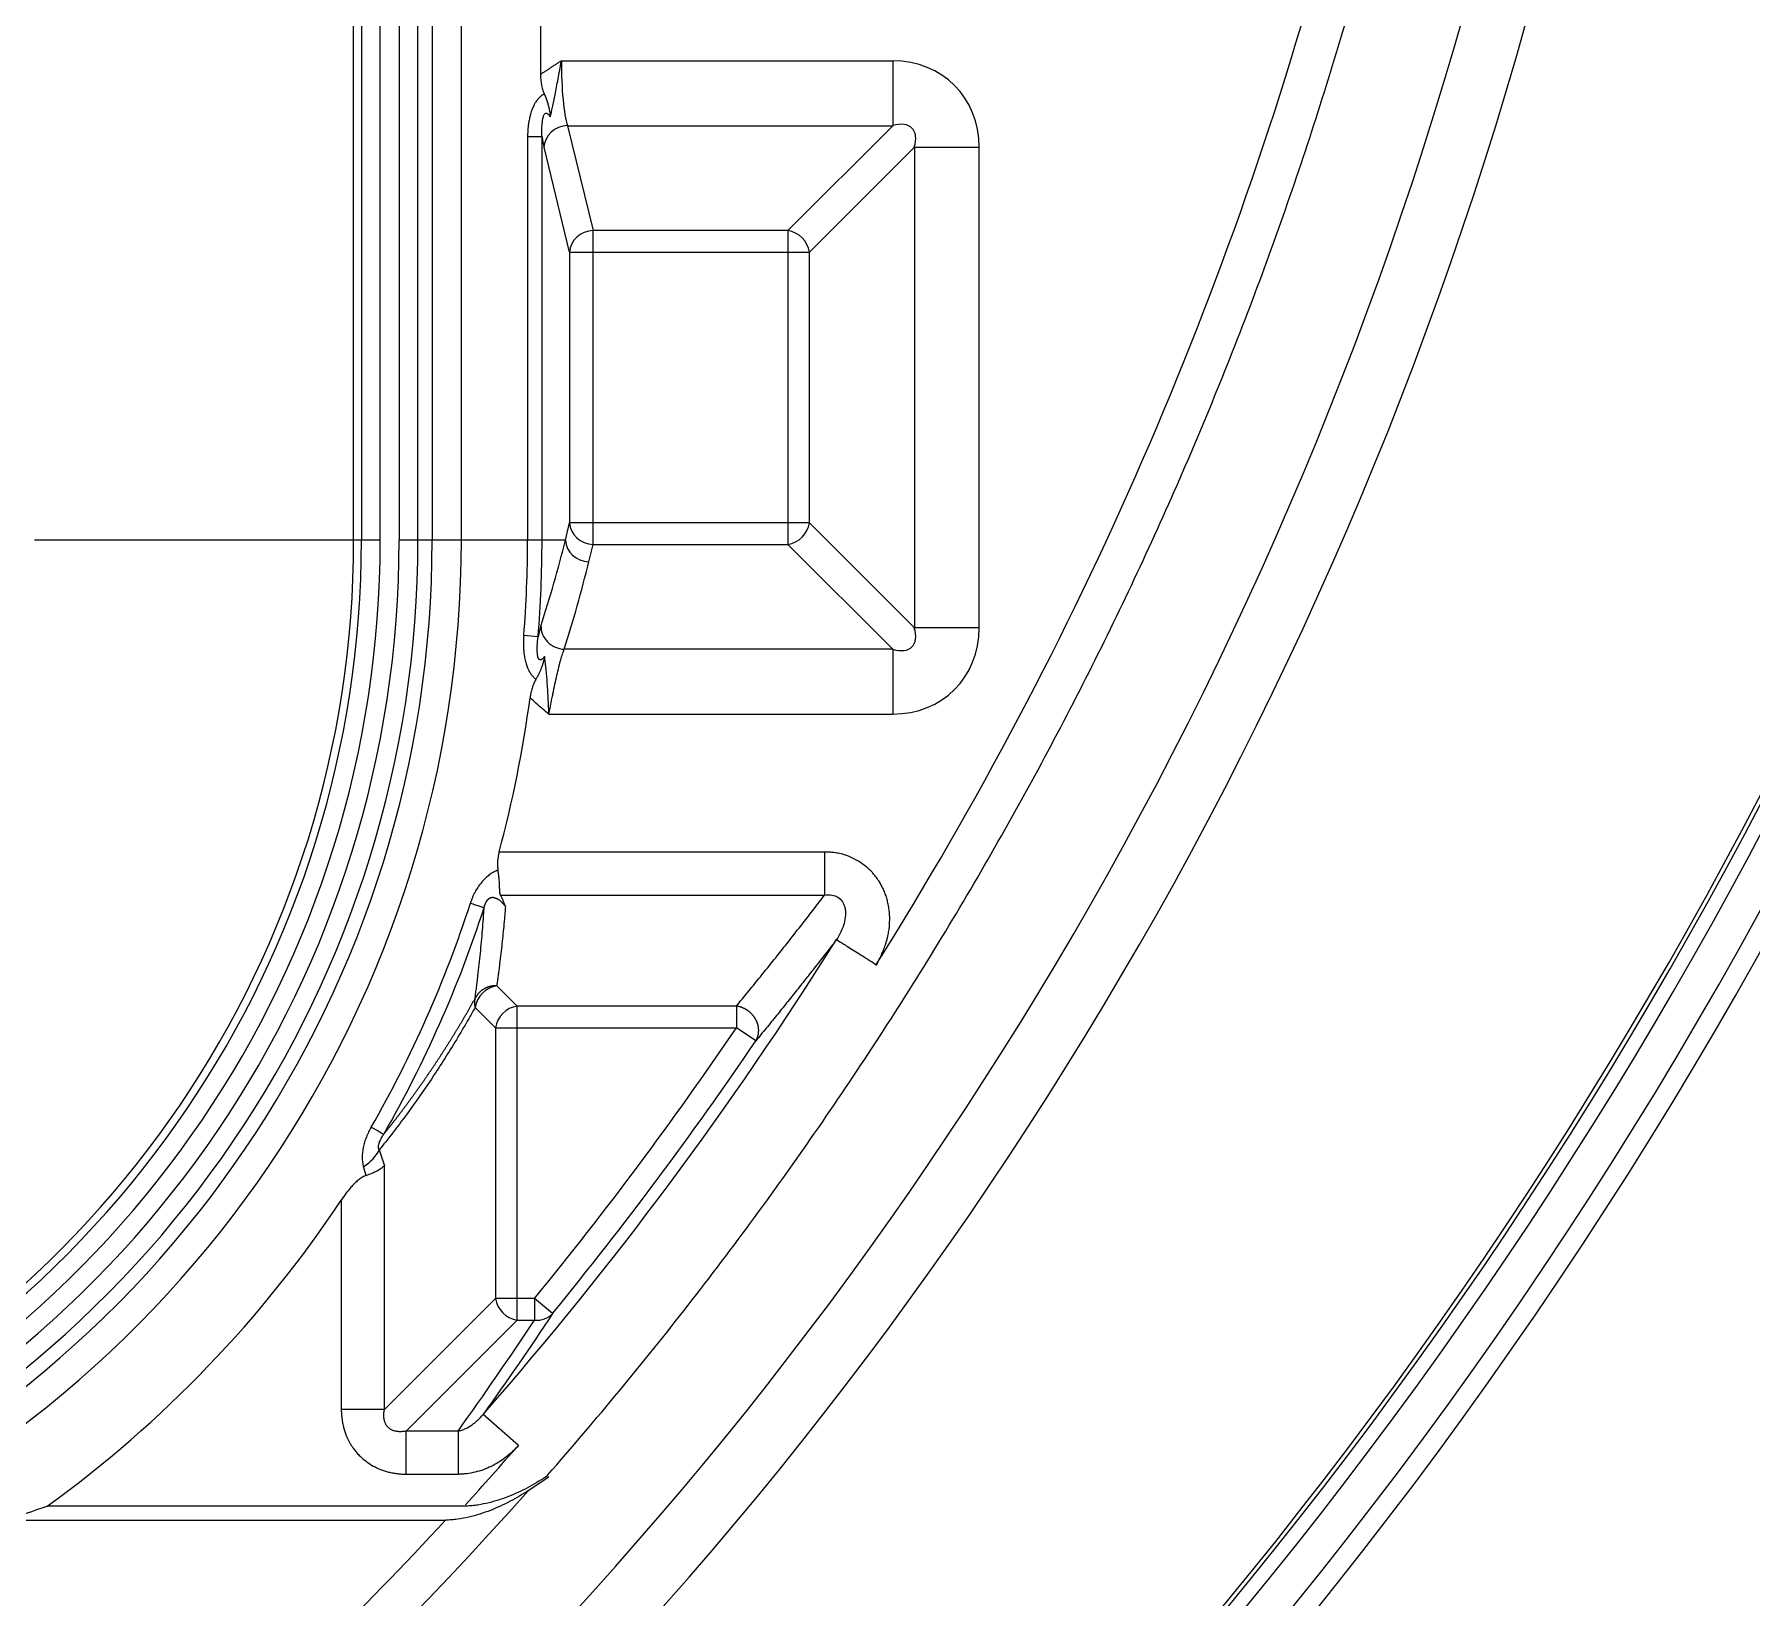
# Model space of a CAD drawing. Header units: millimetres. Extents: x 559 to 1112, y 323 to 643.
# Drawn here: x 770.05 to 806.79, y 430.45 to 463.9 of the extents above; entities that cross this region are included whole.
import ezdxf

# ---------------------------------------------------------------- set-up
doc = ezdxf.new("R2010")
doc.units = ezdxf.units.MM
doc.layers.add('core', color=7, linetype='Continuous', lineweight=20)

msp = doc.modelspace()

# ---------------------------------------------------------------- linework, layer by layer
at = {"layer": 'core', "lineweight": 13}
for p, q in [((776.885, 453.078), (776.885, 497.342)), ((777.054, 497.342), (777.054, 453.078)), ((777.455, 453.078), (777.455, 497.342)), ((777.859, 497.342), (777.859, 453.078)), ((778.261, 453.078), (778.261, 497.342)), ((778.565, 483.486), (778.565, 453.078)), ((779.19, 453.078), (779.19, 483.424)), ((780.884, 466.243), (780.884, 463.05)), ((781.33, 463.337), (788.418, 463.337)), ((788.418, 463.337), (788.418, 461.95)), ((781.458, 461.95), (788.418, 461.95)), ((781.458, 461.95), (782.007, 459.707)), ((786.175, 459.707), (788.418, 461.95)), ((780.607, 461.721), (780.607, 453.078)), ((780.607, 461.721), (780.914, 461.721)), ((780.915, 453.078), (780.915, 461.721)), ((781.506, 459.245), (780.958, 461.488)), ((788.881, 461.488), (786.637, 459.245)), ((788.881, 461.488), (790.267, 461.488)), ((788.881, 461.488), (788.881, 451.207)), ((790.267, 451.207), (790.267, 461.488)), ((786.175, 459.707), (782.007, 459.707)), ((782.007, 459.245), (782.007, 459.707)), ((786.175, 459.707), (786.175, 459.245)), ((781.506, 459.245), (782.007, 459.245)), ((781.506, 459.245), (781.506, 453.45)), ((782.007, 459.245), (786.175, 459.245)), ((782.007, 453.45), (782.007, 459.245)), ((786.175, 459.245), (786.637, 459.245)), ((786.175, 459.245), (786.175, 453.45)), ((786.637, 453.45), (786.637, 459.245)), ((781.415, 453.078), (781.506, 453.45)), ((782.007, 453.45), (781.506, 453.45)), ((782.007, 452.988), (782.007, 453.45)), ((786.175, 453.45), (782.007, 453.45)), ((786.175, 453.45), (786.175, 452.988)), ((786.637, 453.45), (786.175, 453.45)), ((786.637, 453.45), (788.881, 451.207)), ((776.885, 453.078), (770.054, 453.078)), ((777.054, 453.078), (776.885, 453.078)), ((777.455, 453.078), (777.054, 453.078)), ((778.261, 453.078), (777.859, 453.078)), ((778.565, 453.078), (778.261, 453.078)), ((779.19, 453.078), (778.565, 453.078)), ((780.607, 453.078), (779.19, 453.078)), ((780.915, 453.078), (780.607, 453.078)), ((781.415, 453.078), (780.915, 453.078)), ((781.916, 452.616), (782.007, 452.988)), ((782.007, 452.988), (786.175, 452.988)), ((788.418, 450.744), (786.175, 452.988)), ((790.267, 451.207), (788.881, 451.207)), ((780.832, 451.014), (780.525, 451.039)), ((788.418, 450.744), (781.391, 450.744)), ((788.418, 450.744), (788.418, 449.358)), ((781.062, 449.358), (788.418, 449.358)), ((786.961, 446.406), (779.996, 446.406)), ((780.03, 445.482), (786.961, 445.482)), ((779.945, 443.543), (780.38, 443.108)), ((780.38, 442.646), (780.38, 443.108)), ((785.073, 443.108), (780.38, 443.108)), ((785.073, 443.108), (785.073, 442.646)), ((779.918, 442.646), (779.483, 443.081)), ((779.918, 442.646), (780.38, 442.646)), ((779.918, 442.646), (779.918, 436.851)), ((780.38, 442.646), (785.073, 442.646)), ((780.38, 436.851), (780.38, 442.646)), ((785.489, 442.364), (785.073, 442.646)), ((777.544, 434.477), (777.544, 439.694)), ((776.62, 438.955), (776.62, 434.477)), ((777.544, 434.477), (779.918, 436.851)), ((780.38, 436.851), (779.918, 436.851)), ((780.38, 436.389), (780.38, 436.851)), ((780.754, 436.851), (780.38, 436.851)), ((781.142, 436.533), (780.754, 436.851)), ((780.754, 436.851), (780.754, 436.389)), ((780.38, 436.389), (778.006, 434.015)), ((780.38, 436.389), (780.754, 436.389)), ((777.544, 434.477), (776.62, 434.477)), ((780.411, 433.707), (779.655, 434.368)), ((779.118, 434.015), (778.006, 434.015)), ((779.118, 434.015), (779.118, 433.09)), ((778.006, 433.09), (779.118, 433.09)), ((769.444, 432.109), (778.854, 432.109)), ((779.297, 432.407), (770.332, 432.407))]:
    msp.add_line(p, q, dxfattribs=at)
for centre, radius, start, end in [((719.145, 493.318), 100.6, 305.96599, 77.45703), ((719.145, 493.318), 100.175, 305.97379, 77.45703), ((719.145, 493.318), 99.403, 314.29502, 77.77562), ((719.145, 493.318), 99.011, 314.62948, 77.83606), ((719.145, 493.318), 99.101, 314.55525, 77.77562), ((719.145, 487.282), 85.99, 282.44405, 347.55593), ((719.145, 487.282), 84.657, 283.17659, 346.81803), ((719.145, 487.282), 81.386, 327.85994, 345.05571), ((755.361, 453.078), 23.828, 155, 0), ((755.361, 453.078), 23.204, 155, 0), ((755.361, 453.078), 22.9, 155, 0), ((755.361, 453.078), 22.498, 155, 0), ((755.361, 453.078), 22.094, 155, 0), ((755.361, 453.078), 21.692, 155, 0), ((755.361, 453.078), 21.524, 155, 0), ((755.361, 453.078), 25.246, 355.3672, 0), ((755.361, 453.078), 25.554, 355.3672, 0), ((755.361, 453.078), 25.522, 344.8468, 352.4062), ((755.361, 453.078), 25.246, 330.1687, 342.0842), ((755.361, 453.078), 25.554, 330.1687, 342.0842), ((719.145, 487.282), 80.382, 318.83127, 327.8694), ((719.145, 487.282), 79.617, 320.69718, 325.90033), ((719.145, 487.282), 80.119, 320.69718, 325.90034), ((755.361, 453.078), 25.522, 305.9136, 326.4021), ((719.145, 487.282), 81.386, 317.63192, 318.83127), ((719.145, 487.282), 82.185, 290.31629, 318.42626), ((719.145, 487.282), 81.296, 311.7016, 317.26117)]:
    msp.add_arc(centre, radius, start, end, dxfattribs=at)
for centre, major_axis, ratio, start_param, end_param in [((781.541, 463.337), (0, 1.509), 0.140139, 1.56685, 2.735758), ((788.077, 461.147), (-1.665, -1.665), 0.854588, 2.434441, 3.848744), ((781.458, 461.488), (-0.489, -0.12), 0.914519, 4.492315, 6.021833), ((788.077, 461.147), (0.753, 0.753), 0.472398, 5.576034, 6.990337), ((781.041, 463.337), (0, 2.012), 0.105104, 2.500532, 2.735758), ((782.007, 459.245), (0.489, 0.12), 0.914519, 1.350722, 2.880241), ((786.175, 459.245), (0.356, -0.356), 0.854588, 0.863645, 2.277948), ((782.007, 453.45), (-0.489, 0.12), 0.914519, 0.261352, 1.79087), ((786.175, 453.45), (-0.356, -0.356), 0.854588, 0.863645, 2.277948), ((781.916, 453.078), (0.489, -0.12), 0.914519, 3.402945, 4.932463), ((755.361, 459.524), (0, 28.244), 0.969623, 4.396293, 4.465275), ((781.391, 451.207), (-0.479, 0.152), 0.911656, 0.257182, 1.852233), ((788.077, 451.548), (-1.665, 1.665), 0.854588, 2.434441, 3.848744), ((788.077, 451.548), (-0.753, 0.753), 0.472398, 2.434441, 3.848744), ((779.945, 443.081), (-0.356, -0.356), 0.854588, 4.005238, 5.41954), ((780.38, 442.646), (0.356, 0.356), 0.854588, 0.863645, 2.277948), ((776.661, 440.864), (-0.873, 0.5), 0.000005, 2.330015, 3.036871), ((776.508, 440.032), (-0.956, -0.313), 0.587003, 2.030953, 2.632209), ((780.38, 436.851), (-0.356, 0.356), 0.854588, 0.863645, 2.277948), ((780.754, 436.851), (-0.42, 0.277), 0.889007, 2.102043, 3.027045), ((719.145, 477.724), (0, 74.576), 0.992534, 4.086143, 4.1249), ((719.154, 546.599), (0.038, 132.972), 0.894984, 3.68473, 3.689012), ((755.361, 630.618), (0, 200.785), 0.467057, 3.292336, 3.301915)]:
    msp.add_ellipse(centre, major_axis=major_axis, ratio=ratio, start_param=start_param, end_param=end_param, dxfattribs=at)
for points, degree in [([(781.035, 433.071), (782.071, 434.254), (784.075, 436.678), (786.867, 440.481), (789.437, 444.438), (791.777, 448.536), (793.877, 452.761), (795.732, 457.099), (797.336, 461.536), (798.233, 464.551), (798.639, 466.07)], 3), ([(780.884, 463.05), (781.33, 463.343)], 1), ([(781.062, 449.358), (781.015, 449.396), (780.923, 449.472), (780.788, 449.587), (780.702, 449.666), (780.66, 449.705)], 3), ([(777.432, 440.032), (777.47, 439.919), (777.507, 439.806), (777.544, 439.694)], 3), ([(777.155, 439.486), (777.136, 439.547), (777.117, 439.608), (777.098, 439.669)], 3), ([(781.142, 436.533), (780.664, 435.809), (780.168, 435.088), (779.655, 434.368)], 3)]:
    msp.add_open_spline(points, degree=degree, dxfattribs=at)
for points, knots in [([(781.092, 462.14), (781.107, 462.199), (781.123, 462.268), (781.158, 462.427), (781.176, 462.517), (781.215, 462.717), (781.236, 462.827), (781.281, 463.067), (781.305, 463.197), (781.33, 463.337)], [0, 0, 0, 0, 0.25, 0.25, 0.5, 0.5, 0.75, 0.75, 1, 1, 1, 1]), ([(780.884, 463.05), (780.883, 463.014), (780.885, 462.977), (780.891, 462.905), (780.895, 462.869), (780.907, 462.799), (780.915, 462.764), (780.935, 462.695), (780.947, 462.662), (780.961, 462.631)], [0, 0, 0, 0, 0.25, 0.25, 0.5, 0.5, 0.75, 0.75, 1, 1, 1, 1]), ([(780.961, 462.631), (780.958, 462.629), (780.952, 462.626), (780.942, 462.62), (780.933, 462.613), (780.923, 462.607), (780.913, 462.6), (780.903, 462.592), (780.893, 462.584), (780.883, 462.575), (780.873, 462.566), (780.862, 462.556), (780.852, 462.546), (780.842, 462.535), (780.832, 462.524), (780.821, 462.512), (780.805, 462.492), (780.786, 462.465), (780.766, 462.432), (780.751, 462.405), (780.736, 462.375), (780.719, 462.338), (780.701, 462.295), (780.684, 462.245), (780.666, 462.189), (780.647, 462.113), (780.635, 462.053), (780.629, 462.016), (780.628, 462.008), (780.626, 461.996), (780.624, 461.982), (780.622, 461.965), (780.619, 461.945), (780.617, 461.922), (780.614, 461.896), (780.612, 461.867), (780.61, 461.834), (780.608, 461.799), (780.607, 461.761), (780.607, 461.735), (780.607, 461.721)], [0, 0, 0, 0, 0.012659, 0.025663, 0.039007, 0.052689, 0.066707, 0.081057, 0.095736, 0.110743, 0.126075, 0.14173, 0.157708, 0.174009, 0.190635, 0.207587, 0.22487, 0.272238, 0.310875, 0.340853, 0.367377, 0.408465, 0.463854, 0.502243, 0.558162, 0.631699, 0.723047, 0.728119, 0.735894, 0.746377, 0.759568, 0.775471, 0.794086, 0.815415, 0.839457, 0.866207, 0.895658, 0.927792, 0.962585, 1, 1, 1, 1]), ([(780.961, 462.631), (780.963, 462.627), (780.967, 462.618), (780.973, 462.606), (780.978, 462.593), (780.983, 462.58), (780.989, 462.568), (780.994, 462.555), (780.999, 462.542), (781.004, 462.529), (781.008, 462.516), (781.013, 462.503), (781.017, 462.49), (781.022, 462.477), (781.026, 462.464), (781.03, 462.451), (781.034, 462.438), (781.038, 462.425), (781.041, 462.412), (781.045, 462.399), (781.048, 462.385), (781.053, 462.367), (781.059, 462.344), (781.065, 462.316), (781.071, 462.29), (781.076, 462.265), (781.081, 462.241), (781.085, 462.219), (781.088, 462.197), (781.09, 462.177), (781.092, 462.158), (781.092, 462.146), (781.092, 462.14)], [0, 0, 0, 0, 0.023812, 0.047725, 0.071746, 0.095882, 0.120138, 0.14452, 0.169031, 0.193675, 0.218454, 0.24337, 0.268423, 0.293612, 0.318938, 0.344397, 0.369986, 0.395702, 0.421541, 0.447496, 0.473561, 0.499729, 0.558279, 0.615282, 0.670597, 0.724087, 0.775623, 0.825083, 0.872353, 0.917324, 0.959902, 1, 1, 1, 1]), ([(780.914, 461.721), (780.91, 461.786), (780.91, 461.857), (780.915, 461.961), (780.918, 461.995), (780.924, 462.044), (780.926, 462.06), (780.93, 462.084), (780.932, 462.091), (780.935, 462.106), (780.937, 462.114), (780.94, 462.128), (780.942, 462.135), (780.946, 462.148), (780.948, 462.155), (780.954, 462.172), (780.968, 462.202), (780.985, 462.217), (781.023, 462.225), (781.055, 462.201), (781.092, 462.14)], [0, 0, 0, 0, 0.25, 0.25, 0.375, 0.375, 0.4375, 0.4375, 0.46875, 0.46875, 0.5, 0.5, 0.53125, 0.53125, 0.5625, 0.5625, 0.625, 0.75, 0.75, 1, 1, 1, 1]), ([(780.892, 451.242), (780.99, 451.548), (781.083, 451.853), (781.257, 452.465), (781.339, 452.771), (781.415, 453.078)], [0, 0, 0, 0, 0.5, 0.5, 1, 1, 1, 1]), ([(780.892, 451.242), (780.887, 451.227), (780.882, 451.211), (780.872, 451.177), (780.867, 451.159), (780.852, 451.102), (780.842, 451.06), (780.832, 451.014)], [0, 0, 0, 0, 0.25, 0.25, 0.5, 0.5, 1, 1, 1, 1]), ([(780.525, 451.039), (780.524, 451.032), (780.523, 451.019), (780.521, 450.999), (780.52, 450.979), (780.519, 450.959), (780.518, 450.938), (780.517, 450.918), (780.517, 450.898), (780.517, 450.877), (780.517, 450.857), (780.517, 450.836), (780.517, 450.816), (780.518, 450.795), (780.519, 450.775), (780.521, 450.734), (780.526, 450.677), (780.536, 450.605), (780.547, 450.543), (780.559, 450.487), (780.573, 450.435), (780.589, 450.389), (780.603, 450.35), (780.617, 450.319), (780.629, 450.294), (780.639, 450.277), (780.648, 450.26), (780.659, 450.243), (780.672, 450.224), (780.685, 450.205), (780.7, 450.187), (780.715, 450.169), (780.732, 450.152), (780.749, 450.135), (780.766, 450.119), (780.779, 450.109), (780.785, 450.104)], [0, 0, 0, 0, 0.018424, 0.036919, 0.055481, 0.074108, 0.092794, 0.111536, 0.130331, 0.149176, 0.168067, 0.187002, 0.205978, 0.224992, 0.244042, 0.263126, 0.338607, 0.406213, 0.466057, 0.518264, 0.57326, 0.621679, 0.663446, 0.698239, 0.726087, 0.74717, 0.761573, 0.786317, 0.811454, 0.837003, 0.862987, 0.889425, 0.916334, 0.943727, 0.971614, 1, 1, 1, 1]), ([(780.969, 450.589), (780.968, 450.589), (780.968, 450.587), (780.966, 450.585), (780.964, 450.583), (780.962, 450.579), (780.959, 450.576), (780.955, 450.572), (780.952, 450.567), (780.948, 450.563), (780.943, 450.558), (780.939, 450.553), (780.934, 450.548), (780.929, 450.543), (780.923, 450.538), (780.917, 450.533), (780.911, 450.529), (780.905, 450.525), (780.899, 450.522), (780.893, 450.52), (780.886, 450.518), (780.88, 450.517), (780.874, 450.518), (780.867, 450.519), (780.861, 450.522), (780.855, 450.527), (780.849, 450.533), (780.843, 450.541), (780.838, 450.551), (780.833, 450.563), (780.828, 450.578), (780.824, 450.594), (780.821, 450.613), (780.818, 450.634), (780.816, 450.657), (780.814, 450.681), (780.813, 450.707), (780.812, 450.733), (780.812, 450.761), (780.812, 450.791), (780.813, 450.821), (780.815, 450.852), (780.817, 450.884), (780.82, 450.916), (780.823, 450.949), (780.827, 450.981), (780.83, 451.003), (780.832, 451.014)], [0, 0, 0, 0, 0.004236, 0.010028, 0.017325, 0.026062, 0.036161, 0.047532, 0.060072, 0.073666, 0.088191, 0.103509, 0.119479, 0.135949, 0.152762, 0.169759, 0.186777, 0.203659, 0.220252, 0.236416, 0.252035, 0.267023, 0.281347, 0.295044, 0.308252, 0.321231, 0.334374, 0.348184, 0.36322, 0.380028, 0.399089, 0.420853, 0.445718, 0.47333, 0.503, 0.534667, 0.568404, 0.604175, 0.641942, 0.681638, 0.723158, 0.76636, 0.811066, 0.85706, 0.904088, 0.951848, 1, 1, 1, 1]), ([(780.969, 450.589), (780.968, 450.586), (780.968, 450.579), (780.966, 450.568), (780.964, 450.557), (780.962, 450.545), (780.959, 450.534), (780.956, 450.521), (780.953, 450.509), (780.95, 450.495), (780.946, 450.482), (780.942, 450.468), (780.937, 450.453), (780.933, 450.438), (780.928, 450.423), (780.922, 450.407), (780.917, 450.391), (780.911, 450.374), (780.904, 450.355), (780.896, 450.334), (780.887, 450.31), (780.877, 450.287), (780.867, 450.263), (780.857, 450.24), (780.846, 450.217), (780.834, 450.194), (780.823, 450.171), (780.811, 450.149), (780.798, 450.126), (780.789, 450.112), (780.785, 450.104)], [0, 0, 0, 0, 0.02276, 0.046448, 0.07105, 0.096551, 0.122935, 0.150181, 0.178271, 0.207182, 0.236893, 0.267378, 0.298613, 0.330571, 0.363225, 0.396547, 0.430506, 0.465072, 0.500213, 0.547804, 0.59502, 0.641824, 0.688187, 0.73409, 0.779524, 0.82449, 0.868996, 0.913062, 0.956717, 1, 1, 1, 1]), ([(781.062, 449.358), (781.057, 449.497), (781.051, 449.628), (781.037, 449.873), (781.03, 449.986), (781.014, 450.192), (781.005, 450.286), (780.987, 450.453), (780.978, 450.527), (780.969, 450.589)], [0, 0, 0, 0, 0.25, 0.25, 0.5, 0.5, 0.75, 0.75, 1, 1, 1, 1]), ([(781.062, 449.358), (781.076, 449.432), (781.091, 449.505), (781.112, 449.614), (781.119, 449.65), (781.13, 449.703), (781.134, 449.721), (781.141, 449.757), (781.145, 449.775), (781.163, 449.862), (781.177, 449.93), (781.205, 450.062), (781.219, 450.126), (781.247, 450.249), (781.261, 450.307), (781.281, 450.39), (781.288, 450.416), (781.301, 450.468), (781.308, 450.492), (781.328, 450.563), (781.341, 450.605), (781.366, 450.681), (781.378, 450.715), (781.391, 450.744)], [0, 0, 0, 0, 0.125, 0.125, 0.1875, 0.1875, 0.21875, 0.21875, 0.25, 0.25, 0.375, 0.375, 0.5, 0.5, 0.625, 0.625, 0.6875, 0.6875, 0.75, 0.75, 0.875, 0.875, 1, 1, 1, 1]), ([(780.785, 450.104), (780.768, 450.075), (780.753, 450.044), (780.726, 449.981), (780.715, 449.948), (780.694, 449.881), (780.685, 449.846), (780.67, 449.776), (780.664, 449.741), (780.66, 449.705)], [0, 0, 0, 0, 0.25, 0.25, 0.5, 0.5, 0.75, 0.75, 1, 1, 1, 1]), ([(779.996, 446.406), (779.979, 446.341), (779.967, 446.276), (779.962, 446.195), (779.962, 446.178), (779.961, 446.146), (779.963, 446.097), (779.968, 446.05), (779.973, 446.02)], [0, 0, 0, 0, 0.5, 0.5, 0.625, 0.625, 0.75, 1, 1, 1, 1]), ([(788.067, 443.98), (788.072, 443.99), (788.083, 444.01), (788.098, 444.041), (788.114, 444.072), (788.13, 444.105), (788.147, 444.138), (788.163, 444.172), (788.187, 444.227), (788.223, 444.309), (788.259, 444.406), (788.287, 444.495), (788.305, 444.566), (788.32, 444.632), (788.331, 444.692), (788.34, 444.747), (788.346, 444.797), (788.35, 444.852), (788.353, 444.913), (788.354, 444.984), (788.352, 445.054), (788.347, 445.124), (788.338, 445.193), (788.325, 445.274), (788.305, 445.365), (788.276, 445.464), (788.242, 445.557), (788.203, 445.643), (788.158, 445.729), (788.103, 445.816), (788.043, 445.897), (787.959, 445.994), (787.845, 446.101), (787.688, 446.212), (787.52, 446.299), (787.382, 446.348), (787.282, 446.372), (787.22, 446.385), (787.165, 446.393), (787.117, 446.398), (787.078, 446.402), (787.038, 446.404), (787, 446.406), (786.974, 446.406), (786.961, 446.406)], [0, 0, 0, 0, 0.010254, 0.020767, 0.031542, 0.042581, 0.053885, 0.065458, 0.0773, 0.108726, 0.147795, 0.171863, 0.194188, 0.21476, 0.233577, 0.250636, 0.265937, 0.279484, 0.300988, 0.322453, 0.343879, 0.365268, 0.386624, 0.407956, 0.44053, 0.471946, 0.502182, 0.53122, 0.558574, 0.591133, 0.625517, 0.650443, 0.709066, 0.767716, 0.82622, 0.882117, 0.901344, 0.920595, 0.939877, 0.952265, 0.964468, 0.976489, 0.988332, 1, 1, 1, 1]), ([(786.961, 446.406), (786.961, 446.363), (786.961, 446.271), (786.961, 446.13), (786.961, 445.988), (786.961, 445.855), (786.961, 445.734), (786.961, 445.594), (786.961, 445.519), (786.961, 445.482)], [0, 0, 0, 0, 0.118117, 0.2441, 0.370083, 0.496067, 0.62205, 0.748033, 1, 1, 1, 1]), ([(779.973, 446.02), (779.969, 446.018), (779.961, 446.015), (779.948, 446.009), (779.933, 446.003), (779.916, 445.994), (779.897, 445.985), (779.866, 445.968), (779.829, 445.945), (779.773, 445.906), (779.702, 445.846), (779.618, 445.757), (779.542, 445.655), (779.493, 445.572), (779.46, 445.508), (779.439, 445.463), (779.42, 445.416), (779.405, 445.377), (779.393, 445.343), (779.386, 445.321), (779.383, 445.312)], [0, 0, 0, 0, 0.014646, 0.03191, 0.051793, 0.0743, 0.099437, 0.127215, 0.195182, 0.250934, 0.360494, 0.499841, 0.635848, 0.748639, 0.787662, 0.847491, 0.893949, 0.934896, 0.970272, 1, 1, 1, 1]), ([(780.03, 445.482), (780.023, 445.495), (780.019, 445.509), (780.013, 445.54), (780.012, 445.557), (780.01, 445.584), (780.01, 445.593), (780.009, 445.613), (780.009, 445.623), (780.008, 445.654), (780.007, 445.676), (780.004, 445.745), (780.001, 445.795), (779.993, 445.876), (779.99, 445.904), (779.982, 445.961), (779.978, 445.99), (779.973, 446.02)], [0, 0, 0, 0, 0.125, 0.125, 0.25, 0.25, 0.3125, 0.3125, 0.375, 0.375, 0.5, 0.5, 0.75, 0.75, 0.875, 0.875, 1, 1, 1, 1]), ([(779.383, 445.312), (779.421, 445.299), (779.496, 445.275), (779.585, 445.246), (779.648, 445.226), (779.67, 445.219), (779.676, 445.217)], [0, 0, 0, 0, 0.241011, 0.494147, 0.747283, 1, 1, 1, 1]), ([(779.676, 445.217), (779.676, 445.218), (779.677, 445.221), (779.678, 445.225), (779.679, 445.228), (779.68, 445.232), (779.681, 445.236), (779.682, 445.24), (779.683, 445.243), (779.684, 445.247), (779.685, 445.251), (779.686, 445.254), (779.688, 445.258), (779.689, 445.261), (779.69, 445.265), (779.691, 445.268), (779.692, 445.272), (779.693, 445.275), (779.695, 445.278), (779.696, 445.282), (779.697, 445.285), (779.698, 445.288), (779.7, 445.291), (779.701, 445.294), (779.702, 445.298), (779.704, 445.301), (779.705, 445.304), (779.706, 445.307), (779.708, 445.31), (779.709, 445.313), (779.71, 445.316), (779.712, 445.319), (779.713, 445.322), (779.715, 445.324), (779.716, 445.327), (779.718, 445.33), (779.719, 445.333), (779.721, 445.335), (779.722, 445.338), (779.724, 445.341), (779.725, 445.343), (779.727, 445.346), (779.728, 445.349), (779.73, 445.351), (779.731, 445.353), (779.733, 445.356), (779.734, 445.358), (779.736, 445.361), (779.738, 445.363), (779.739, 445.365), (779.741, 445.368), (779.742, 445.37), (779.744, 445.372), (779.746, 445.374), (779.747, 445.376), (779.749, 445.378), (779.751, 445.38), (779.752, 445.382), (779.754, 445.384), (779.756, 445.386), (779.758, 445.388), (779.759, 445.39), (779.761, 445.392), (779.763, 445.394), (779.765, 445.395), (779.766, 445.397), (779.768, 445.399), (779.77, 445.401), (779.772, 445.402), (779.773, 445.404), (779.775, 445.405), (779.777, 445.407), (779.779, 445.408), (779.781, 445.41), (779.782, 445.411), (779.784, 445.412), (779.786, 445.414), (779.788, 445.415), (779.79, 445.416), (779.792, 445.418), (779.793, 445.419), (779.795, 445.42), (779.797, 445.421), (779.799, 445.422), (779.801, 445.423), (779.803, 445.424), (779.805, 445.425), (779.807, 445.426), (779.808, 445.427), (779.81, 445.428), (779.812, 445.429), (779.814, 445.429), (779.816, 445.43), (779.818, 445.431), (779.82, 445.431), (779.822, 445.432), (779.824, 445.433), (779.825, 445.433), (779.827, 445.434), (779.829, 445.434), (779.831, 445.435), (779.833, 445.435), (779.835, 445.436), (779.837, 445.436), (779.839, 445.436), (779.841, 445.436), (779.842, 445.437), (779.844, 445.437), (779.846, 445.437), (779.848, 445.437), (779.85, 445.437), (779.852, 445.437), (779.854, 445.437), (779.856, 445.437), (779.858, 445.437), (779.859, 445.437), (779.861, 445.437), (779.863, 445.437), (779.865, 445.437), (779.867, 445.436), (779.869, 445.436), (779.871, 445.436), (779.872, 445.435), (779.874, 445.435), (779.876, 445.435), (779.878, 445.434), (779.88, 445.434), (779.882, 445.433), (779.883, 445.433), (779.885, 445.432), (779.887, 445.432), (779.888, 445.431), (779.89, 445.431), (779.892, 445.43), (779.896, 445.43), (779.9, 445.428), (779.907, 445.427), (779.914, 445.424), (779.923, 445.421), (779.933, 445.417), (779.945, 445.412), (779.958, 445.405), (779.972, 445.397), (779.988, 445.387), (780.005, 445.375), (780.024, 445.359), (780.043, 445.342), (780.063, 445.322), (780.082, 445.301), (780.1, 445.28), (780.116, 445.26), (780.126, 445.246), (780.131, 445.239)], [0, 0, 0, 0, 0.003982, 0.007912, 0.011792, 0.015623, 0.019403, 0.023136, 0.02682, 0.030457, 0.034047, 0.037591, 0.04109, 0.044544, 0.047954, 0.05132, 0.054645, 0.057928, 0.061169, 0.064371, 0.067533, 0.070657, 0.073743, 0.076793, 0.079806, 0.082785, 0.085729, 0.08864, 0.091519, 0.094367, 0.097185, 0.099973, 0.102733, 0.105465, 0.108172, 0.110853, 0.113511, 0.116145, 0.118758, 0.12135, 0.123922, 0.126476, 0.129013, 0.131533, 0.134039, 0.136531, 0.13901, 0.141478, 0.143935, 0.146384, 0.148825, 0.151259, 0.153687, 0.156112, 0.158533, 0.160952, 0.16337, 0.165789, 0.168209, 0.170631, 0.173057, 0.175488, 0.177924, 0.180367, 0.182818, 0.185278, 0.187748, 0.190228, 0.192719, 0.195223, 0.197741, 0.200272, 0.202819, 0.205381, 0.20796, 0.210556, 0.21317, 0.215802, 0.218454, 0.221126, 0.223819, 0.226532, 0.229268, 0.232025, 0.234805, 0.237609, 0.240436, 0.243288, 0.246164, 0.249065, 0.251992, 0.254944, 0.257923, 0.260928, 0.26396, 0.267019, 0.270106, 0.27322, 0.276362, 0.279533, 0.282732, 0.28596, 0.289217, 0.292504, 0.295821, 0.299167, 0.302544, 0.305952, 0.30939, 0.312859, 0.316359, 0.319891, 0.323454, 0.327049, 0.330676, 0.334334, 0.338024, 0.341745, 0.345497, 0.34928, 0.353093, 0.356936, 0.360809, 0.364712, 0.368644, 0.372604, 0.376594, 0.380611, 0.384657, 0.38873, 0.39283, 0.396957, 0.398539, 0.402728, 0.409572, 0.419149, 0.43156, 0.446921, 0.465356, 0.487014, 0.512073, 0.540722, 0.573152, 0.609536, 0.650027, 0.694752, 0.749104, 0.802438, 0.854438, 0.90484, 0.95342, 1, 1, 1, 1]), ([(780.131, 445.239), (780.127, 445.251), (780.119, 445.275), (780.106, 445.311), (780.093, 445.344), (780.081, 445.376), (780.068, 445.405), (780.055, 445.433), (780.043, 445.458), (780.034, 445.474), (780.03, 445.482)], [0, 0, 0, 0, 0.152068, 0.296972, 0.434154, 0.563304, 0.684326, 0.797294, 0.902412, 1, 1, 1, 1]), ([(785.073, 443.108), (785.114, 443.157), (785.195, 443.256), (785.357, 443.453), (785.557, 443.7), (785.796, 443.996), (786.033, 444.293), (786.268, 444.59), (786.501, 444.887), (786.694, 445.135), (786.847, 445.333), (786.923, 445.432), (786.961, 445.482)], [0, 0, 0, 0, 0.0625, 0.125, 0.25, 0.375, 0.5, 0.625, 0.75, 0.875, 0.9375, 1, 1, 1, 1]), ([(786.961, 445.482), (787.016, 445.492), (787.121, 445.494), (787.251, 445.444), (787.333, 445.365), (787.377, 445.283), (787.399, 445.212), (787.41, 445.134), (787.409, 445.024), (787.373, 444.819), (787.288, 444.639), (787.216, 444.531)], [0, 0, 0, 0, 0.125, 0.25, 0.375, 0.4375, 0.5, 0.5625, 0.625, 0.75, 1, 1, 1, 1]), ([(779.482, 443.269), (779.483, 443.274), (779.484, 443.284), (779.487, 443.305), (779.492, 443.34), (779.498, 443.391), (779.506, 443.452), (779.517, 443.533), (779.53, 443.634), (779.549, 443.797), (779.572, 444), (779.598, 444.243), (779.621, 444.487), (779.642, 444.73), (779.657, 444.933), (779.667, 445.075), (779.672, 445.156), (779.675, 445.197), (779.676, 445.217)], [0, 0, 0, 0, 0.007812, 0.015625, 0.03125, 0.0625, 0.09375, 0.125, 0.1875, 0.25, 0.375, 0.5, 0.625, 0.75, 0.875, 0.9375, 0.96875, 1, 1, 1, 1]), ([(780.131, 445.239), (780.13, 445.221), (780.127, 445.186), (780.122, 445.115), (780.111, 444.992), (780.095, 444.815), (780.075, 444.603), (780.052, 444.391), (780.028, 444.179), (780.007, 444.002), (779.989, 443.861), (779.977, 443.773), (779.967, 443.702), (779.96, 443.649), (779.954, 443.605), (779.95, 443.574), (779.947, 443.556), (779.946, 443.547), (779.945, 443.543)], [0, 0, 0, 0, 0.03125, 0.0625, 0.125, 0.25, 0.375, 0.5, 0.625, 0.75, 0.8125, 0.875, 0.90625, 0.9375, 0.96875, 0.984375, 0.992188, 1, 1, 1, 1]), ([(787.216, 444.531), (787.181, 444.485), (787.111, 444.395), (786.97, 444.214), (786.794, 443.988), (786.58, 443.717), (786.366, 443.446), (786.149, 443.175), (785.931, 442.905), (785.748, 442.679), (785.6, 442.499), (785.526, 442.409), (785.489, 442.364)], [0, 0, 0, 0, 0.0625, 0.125, 0.25, 0.375, 0.5, 0.625, 0.75, 0.875, 0.9375, 1, 1, 1, 1]), ([(787.216, 444.531), (787.221, 444.527), (787.256, 444.506), (787.367, 444.436), (787.48, 444.365), (787.617, 444.279), (787.768, 444.184), (787.924, 444.086), (788.025, 444.022), (788.074, 443.992)], [0, 0, 0, 0, 0.250351, 0.375526, 0.500701, 0.625877, 0.751052, 0.876227, 1, 1, 1, 1]), ([(779.945, 443.543), (779.941, 443.543), (779.934, 443.543), (779.922, 443.543), (779.91, 443.543), (779.898, 443.542), (779.887, 443.541), (779.875, 443.54), (779.863, 443.539), (779.851, 443.537), (779.84, 443.535), (779.828, 443.533), (779.816, 443.531), (779.805, 443.528), (779.793, 443.525), (779.781, 443.522), (779.77, 443.518), (779.758, 443.514), (779.747, 443.51), (779.736, 443.506), (779.724, 443.501), (779.713, 443.496), (779.702, 443.491), (779.691, 443.485), (779.68, 443.479), (779.669, 443.473), (779.659, 443.467), (779.648, 443.46), (779.638, 443.453), (779.628, 443.446), (779.618, 443.438), (779.608, 443.431), (779.598, 443.422), (779.589, 443.414), (779.579, 443.405), (779.57, 443.396), (779.561, 443.387), (779.553, 443.378), (779.544, 443.368), (779.536, 443.358), (779.528, 443.348), (779.521, 443.337), (779.514, 443.326), (779.507, 443.315), (779.5, 443.304), (779.493, 443.293), (779.487, 443.281), (779.484, 443.273), (779.482, 443.269)], [0, 0, 0, 0, 0.019835, 0.039715, 0.059643, 0.079624, 0.099659, 0.119753, 0.139909, 0.160129, 0.180418, 0.200777, 0.221211, 0.241722, 0.262313, 0.282987, 0.303746, 0.324594, 0.345532, 0.366563, 0.38769, 0.408915, 0.43024, 0.451667, 0.473198, 0.494836, 0.516581, 0.538435, 0.560401, 0.582479, 0.60467, 0.626977, 0.6494, 0.67194, 0.694598, 0.717374, 0.740269, 0.763284, 0.786419, 0.809674, 0.833048, 0.856543, 0.880157, 0.90389, 0.927742, 0.951711, 0.975798, 1, 1, 1, 1]), ([(777.529, 440.366), (777.542, 440.382), (777.567, 440.413), (777.605, 440.461), (777.642, 440.508), (777.68, 440.556), (777.717, 440.604), (777.754, 440.651), (777.791, 440.699), (777.828, 440.747), (777.865, 440.796), (777.902, 440.844), (777.938, 440.892), (777.974, 440.941), (778.011, 440.989), (778.047, 441.038), (778.082, 441.087), (778.118, 441.135), (778.154, 441.184), (778.189, 441.233), (778.224, 441.282), (778.26, 441.332), (778.295, 441.381), (778.329, 441.43), (778.364, 441.48), (778.399, 441.53), (778.433, 441.579), (778.467, 441.629), (778.501, 441.679), (778.535, 441.729), (778.569, 441.779), (778.603, 441.829), (778.636, 441.88), (778.669, 441.93), (778.703, 441.98), (778.736, 442.031), (778.769, 442.082), (778.801, 442.132), (778.834, 442.183), (778.866, 442.234), (778.898, 442.285), (778.931, 442.336), (778.963, 442.387), (778.994, 442.438), (779.026, 442.49), (779.057, 442.541), (779.089, 442.593), (779.12, 442.644), (779.151, 442.696), (779.182, 442.747), (779.213, 442.799), (779.243, 442.851), (779.273, 442.903), (779.304, 442.955), (779.334, 443.007), (779.364, 443.06), (779.393, 443.112), (779.423, 443.164), (779.453, 443.217), (779.472, 443.252), (779.482, 443.269)], [0, 0, 0, 0, 0.018685, 0.037318, 0.0559, 0.07443, 0.092908, 0.111335, 0.12971, 0.148034, 0.166306, 0.184527, 0.202697, 0.220816, 0.238883, 0.256899, 0.274864, 0.292778, 0.310642, 0.328454, 0.346215, 0.363926, 0.381586, 0.399196, 0.416755, 0.434263, 0.451721, 0.469128, 0.486486, 0.503793, 0.52105, 0.538256, 0.555413, 0.57252, 0.589577, 0.606584, 0.623541, 0.640449, 0.657307, 0.674115, 0.690874, 0.707584, 0.724244, 0.740855, 0.757417, 0.77393, 0.790394, 0.806809, 0.823175, 0.839492, 0.85576, 0.87198, 0.888152, 0.904275, 0.920349, 0.936376, 0.952354, 0.968284, 0.984166, 1, 1, 1, 1]), ([(779.482, 443.269), (779.481, 443.266), (779.479, 443.261), (779.477, 443.252), (779.475, 443.244), (779.474, 443.235), (779.472, 443.227), (779.471, 443.218), (779.47, 443.21), (779.47, 443.201), (779.469, 443.193), (779.469, 443.185), (779.469, 443.176), (779.469, 443.168), (779.469, 443.16), (779.47, 443.151), (779.471, 443.143), (779.472, 443.135), (779.473, 443.127), (779.474, 443.119), (779.476, 443.111), (779.477, 443.104), (779.479, 443.096), (779.481, 443.088), (779.482, 443.083), (779.483, 443.081)], [0, 0, 0, 0, 0.048448, 0.096464, 0.144046, 0.191187, 0.237886, 0.284137, 0.329938, 0.375287, 0.42018, 0.464615, 0.50859, 0.552103, 0.595153, 0.637738, 0.679857, 0.721509, 0.762695, 0.803413, 0.843664, 0.883447, 0.922764, 0.961615, 1, 1, 1, 1]), ([(785.489, 442.364), (785.491, 442.367), (785.494, 442.372), (785.499, 442.38), (785.503, 442.388), (785.508, 442.397), (785.512, 442.405), (785.515, 442.413), (785.519, 442.422), (785.523, 442.431), (785.526, 442.439), (785.529, 442.448), (785.532, 442.457), (785.534, 442.466), (785.537, 442.474), (785.539, 442.483), (785.541, 442.492), (785.543, 442.501), (785.544, 442.51), (785.546, 442.519), (785.547, 442.528), (785.548, 442.537), (785.549, 442.546), (785.55, 442.555), (785.55, 442.564), (785.55, 442.573), (785.551, 442.582), (785.551, 442.591), (785.55, 442.6), (785.55, 442.609), (785.549, 442.618), (785.549, 442.626), (785.548, 442.635), (785.547, 442.644), (785.546, 442.653), (785.544, 442.661), (785.543, 442.67), (785.541, 442.678), (785.539, 442.687), (785.537, 442.695), (785.535, 442.704), (785.533, 442.712), (785.53, 442.72), (785.528, 442.728), (785.525, 442.736), (785.523, 442.744), (785.52, 442.752), (785.517, 442.76), (785.513, 442.768), (785.51, 442.776), (785.507, 442.784), (785.503, 442.791), (785.5, 442.799), (785.496, 442.806), (785.492, 442.813), (785.488, 442.821), (785.484, 442.828), (785.48, 442.835), (785.476, 442.842), (785.472, 442.849), (785.467, 442.856), (785.463, 442.863), (785.458, 442.869), (785.454, 442.876), (785.449, 442.883), (785.444, 442.889), (785.439, 442.896), (785.434, 442.902), (785.429, 442.908), (785.424, 442.914), (785.419, 442.92), (785.413, 442.926), (785.408, 442.932), (785.402, 442.938), (785.397, 442.944), (785.391, 442.949), (785.385, 442.955), (785.38, 442.96), (785.374, 442.966), (785.368, 442.971), (785.362, 442.976), (785.356, 442.981), (785.35, 442.987), (785.344, 442.991), (785.337, 442.996), (785.331, 443.001), (785.325, 443.006), (785.318, 443.01), (785.312, 443.015), (785.305, 443.019), (785.299, 443.024), (785.292, 443.028), (785.285, 443.032), (785.278, 443.036), (785.271, 443.04), (785.265, 443.044), (785.258, 443.048), (785.25, 443.052), (785.243, 443.055), (785.236, 443.059), (785.229, 443.062), (785.222, 443.066), (785.214, 443.069), (785.207, 443.072), (785.199, 443.075), (785.192, 443.078), (785.184, 443.081), (785.177, 443.083), (785.169, 443.086), (785.161, 443.088), (785.154, 443.091), (785.146, 443.093), (785.138, 443.095), (785.13, 443.097), (785.122, 443.099), (785.114, 443.101), (785.106, 443.103), (785.098, 443.104), (785.09, 443.106), (785.081, 443.107), (785.076, 443.108), (785.073, 443.108)], [0, 0, 0, 0, 0.010408, 0.020773, 0.031094, 0.04137, 0.051602, 0.061789, 0.071929, 0.082023, 0.092071, 0.102071, 0.112024, 0.121929, 0.131787, 0.141596, 0.151356, 0.161068, 0.170732, 0.180346, 0.189912, 0.199429, 0.208897, 0.218316, 0.227686, 0.237007, 0.24628, 0.255504, 0.26468, 0.273807, 0.282887, 0.291919, 0.300904, 0.309842, 0.318734, 0.327579, 0.336378, 0.345132, 0.353842, 0.362506, 0.371127, 0.379705, 0.38824, 0.396733, 0.405184, 0.413595, 0.421965, 0.430296, 0.438588, 0.446843, 0.45506, 0.463241, 0.471386, 0.479497, 0.487573, 0.495617, 0.503629, 0.51161, 0.519561, 0.527482, 0.535376, 0.543242, 0.551082, 0.558897, 0.566688, 0.574456, 0.582202, 0.589927, 0.597632, 0.605319, 0.612989, 0.620642, 0.62828, 0.635904, 0.643516, 0.651116, 0.658705, 0.666285, 0.673857, 0.681422, 0.688982, 0.696537, 0.704089, 0.711639, 0.719188, 0.726737, 0.734288, 0.741842, 0.7494, 0.756963, 0.764532, 0.772109, 0.779694, 0.78729, 0.794897, 0.802515, 0.810147, 0.817794, 0.825456, 0.833134, 0.840831, 0.848546, 0.856281, 0.864037, 0.871815, 0.879616, 0.88744, 0.89529, 0.903165, 0.911067, 0.918997, 0.926955, 0.934943, 0.942961, 0.95101, 0.959091, 0.967204, 0.975351, 0.983532, 0.991748, 1, 1, 1, 1]), ([(779.483, 443.081), (779.463, 443.044), (779.422, 442.972), (779.341, 442.827), (779.198, 442.579), (778.908, 442.095), (778.485, 441.441), (778.051, 440.831), (777.699, 440.367), (777.522, 440.143), (777.432, 440.032)], [0, 0, 0, 0, 0.03125, 0.0625, 0.125, 0.25, 0.5, 0.75, 0.875, 1, 1, 1, 1]), ([(777.262, 440.519), (777.242, 440.485), (777.223, 440.45), (777.197, 440.397), (777.189, 440.379), (777.173, 440.343), (777.165, 440.325), (777.143, 440.27), (777.13, 440.233), (777.107, 440.16), (777.097, 440.123), (777.073, 440.011), (777.065, 439.939), (777.067, 439.851), (777.067, 439.833), (777.07, 439.799), (777.077, 439.748), (777.088, 439.7), (777.098, 439.669)], [0, 0, 0, 0, 0.125, 0.125, 0.1875, 0.1875, 0.25, 0.25, 0.375, 0.375, 0.5, 0.5, 0.75, 0.75, 0.8125, 0.8125, 0.875, 1, 1, 1, 1]), ([(777.432, 440.032), (777.429, 440.036), (777.427, 440.04), (777.422, 440.05), (777.42, 440.056), (777.417, 440.068), (777.416, 440.075), (777.415, 440.086), (777.415, 440.09), (777.415, 440.098), (777.415, 440.102), (777.416, 440.114), (777.417, 440.122), (777.42, 440.139), (777.422, 440.147), (777.427, 440.164), (777.429, 440.172), (777.435, 440.188), (777.438, 440.196), (777.447, 440.219), (777.454, 440.234), (777.464, 440.256), (777.468, 440.263), (777.475, 440.277), (777.479, 440.284), (777.498, 440.318), (777.513, 440.343), (777.529, 440.366)], [0, 0, 0, 0, 0.0625, 0.0625, 0.125, 0.125, 0.1875, 0.1875, 0.21875, 0.21875, 0.25, 0.25, 0.3125, 0.3125, 0.375, 0.375, 0.4375, 0.4375, 0.5, 0.5, 0.625, 0.625, 0.6875, 0.6875, 0.75, 0.75, 1, 1, 1, 1]), ([(777.155, 439.486), (777.128, 439.476), (777.101, 439.464), (777.05, 439.433), (777.024, 439.416), (776.975, 439.377), (776.951, 439.356), (776.904, 439.313), (776.882, 439.29), (776.838, 439.242), (776.816, 439.218), (776.774, 439.168), (776.754, 439.142), (776.694, 439.064), (776.656, 439.01), (776.62, 438.955)], [0, 0, 0, 0, 0.125, 0.125, 0.25, 0.25, 0.375, 0.375, 0.5, 0.5, 0.625, 0.625, 0.75, 0.75, 1, 1, 1, 1]), ([(777.155, 439.486), (777.199, 439.501), (777.24, 439.517), (777.316, 439.55), (777.352, 439.567), (777.401, 439.594), (777.417, 439.603), (777.447, 439.621), (777.475, 439.639), (777.5, 439.657), (777.517, 439.671), (777.523, 439.675), (777.534, 439.685), (777.539, 439.689), (777.544, 439.694)], [0, 0, 0, 0, 0.25, 0.25, 0.5, 0.5, 0.625, 0.625, 0.75, 0.875, 0.875, 0.9375, 0.9375, 1, 1, 1, 1]), ([(776.62, 434.477), (776.62, 434.469), (776.62, 434.453), (776.621, 434.429), (776.623, 434.404), (776.624, 434.378), (776.626, 434.352), (776.629, 434.325), (776.632, 434.298), (776.636, 434.269), (776.64, 434.241), (776.644, 434.211), (776.654, 434.161), (776.669, 434.09), (776.695, 434.001), (776.722, 433.928), (776.748, 433.866), (776.774, 433.812), (776.806, 433.752), (776.846, 433.688), (776.895, 433.618), (776.954, 433.546), (777.039, 433.456), (777.154, 433.358), (777.302, 433.262), (777.435, 433.2), (777.546, 433.16), (777.633, 433.136), (777.705, 433.12), (777.763, 433.111), (777.805, 433.105), (777.846, 433.1), (777.887, 433.096), (777.927, 433.093), (777.967, 433.091), (777.993, 433.091), (778.006, 433.09)], [0, 0, 0, 0, 0.010702, 0.021743, 0.033118, 0.044825, 0.056858, 0.069216, 0.081895, 0.094892, 0.108205, 0.12183, 0.135767, 0.178468, 0.220642, 0.262374, 0.285606, 0.312731, 0.343709, 0.378508, 0.417115, 0.459539, 0.505823, 0.586417, 0.66635, 0.746072, 0.786679, 0.827721, 0.869272, 0.888666, 0.907818, 0.926731, 0.945405, 0.963842, 0.98204, 1, 1, 1, 1]), ([(779.118, 434.015), (779.132, 434.017), (779.146, 434.02), (779.173, 434.027), (779.187, 434.031), (779.227, 434.045), (779.253, 434.055), (779.328, 434.089), (779.375, 434.117), (779.442, 434.164), (779.463, 434.18), (779.505, 434.215), (779.525, 434.232), (779.584, 434.287), (779.62, 434.327), (779.655, 434.368)], [0, 0, 0, 0, 0.0625, 0.0625, 0.125, 0.125, 0.25, 0.25, 0.5, 0.5, 0.625, 0.625, 0.75, 0.75, 1, 1, 1, 1]), ([(778.006, 433.09), (778.006, 433.161), (778.006, 433.233), (778.006, 433.368), (778.006, 433.434), (778.006, 433.521), (778.006, 433.546), (778.006, 433.763), (778.006, 433.928), (778.006, 434.015)], [0, 0, 0, 0, 0.184104, 0.184104, 0.359707, 0.359707, 0.430809, 0.430809, 1, 1, 1, 1]), ([(780.411, 433.707), (780.37, 433.66), (780.285, 433.572), (780.192, 433.492), (780.095, 433.417), (780.044, 433.382), (779.94, 433.317), (779.885, 433.286), (779.774, 433.232), (779.718, 433.208), (779.603, 433.167), (779.545, 433.149), (779.426, 433.12), (779.365, 433.109), (779.273, 433.098), (779.242, 433.095), (779.18, 433.091), (779.149, 433.09), (779.118, 433.09)], [0, 0, 0, 0, 0.125, 0.25, 0.25, 0.375, 0.375, 0.5, 0.5, 0.625, 0.625, 0.75, 0.75, 0.875, 0.875, 0.9375, 0.9375, 1, 1, 1, 1]), ([(781.038, 433.062), (780.977, 433.02), (780.851, 432.938), (780.721, 432.863), (780.587, 432.79), (780.519, 432.756), (780.38, 432.69), (780.309, 432.659), (780.164, 432.6), (780.09, 432.573), (779.996, 432.541), (779.976, 432.535), (779.938, 432.523), (779.919, 432.518), (779.86, 432.501), (779.821, 432.49), (779.704, 432.461), (779.624, 432.444), (779.503, 432.425), (779.463, 432.42), (779.381, 432.412), (779.339, 432.409), (779.297, 432.408)], [0, 0, 0, 0, 0.125, 0.25, 0.25, 0.375, 0.375, 0.5, 0.5, 0.625, 0.625, 0.65625, 0.65625, 0.6875, 0.6875, 0.75, 0.75, 0.875, 0.875, 0.9375, 0.9375, 1, 1, 1, 1]), ([(780.628, 432.745), (780.565, 432.703), (780.437, 432.622), (780.303, 432.547), (780.167, 432.475), (780.097, 432.441), (779.956, 432.376), (779.883, 432.345), (779.736, 432.288), (779.66, 432.261), (779.563, 432.231), (779.544, 432.225), (779.505, 432.213), (779.485, 432.207), (779.426, 432.191), (779.386, 432.181), (779.266, 432.153), (779.186, 432.138), (779.063, 432.122), (779.021, 432.117), (778.938, 432.111), (778.896, 432.109), (778.854, 432.109)], [0, 0, 0, 0, 0.125, 0.25, 0.25, 0.375, 0.375, 0.5, 0.5, 0.625, 0.625, 0.65625, 0.65625, 0.6875, 0.6875, 0.75, 0.75, 0.875, 0.875, 0.9375, 0.9375, 1, 1, 1, 1])]:
    msp.add_open_spline(points, degree=3, knots=knots, dxfattribs=at)
msp.add_rational_spline([(778.006, 434.015), (777.671, 433.943), (777.473, 434.142), (777.544, 434.477)], [0.999999999978, 0.999999999985, 0.999999999985, 0.999999999979], degree=3, dxfattribs=at)

doc.saveas('drawing.dxf')
